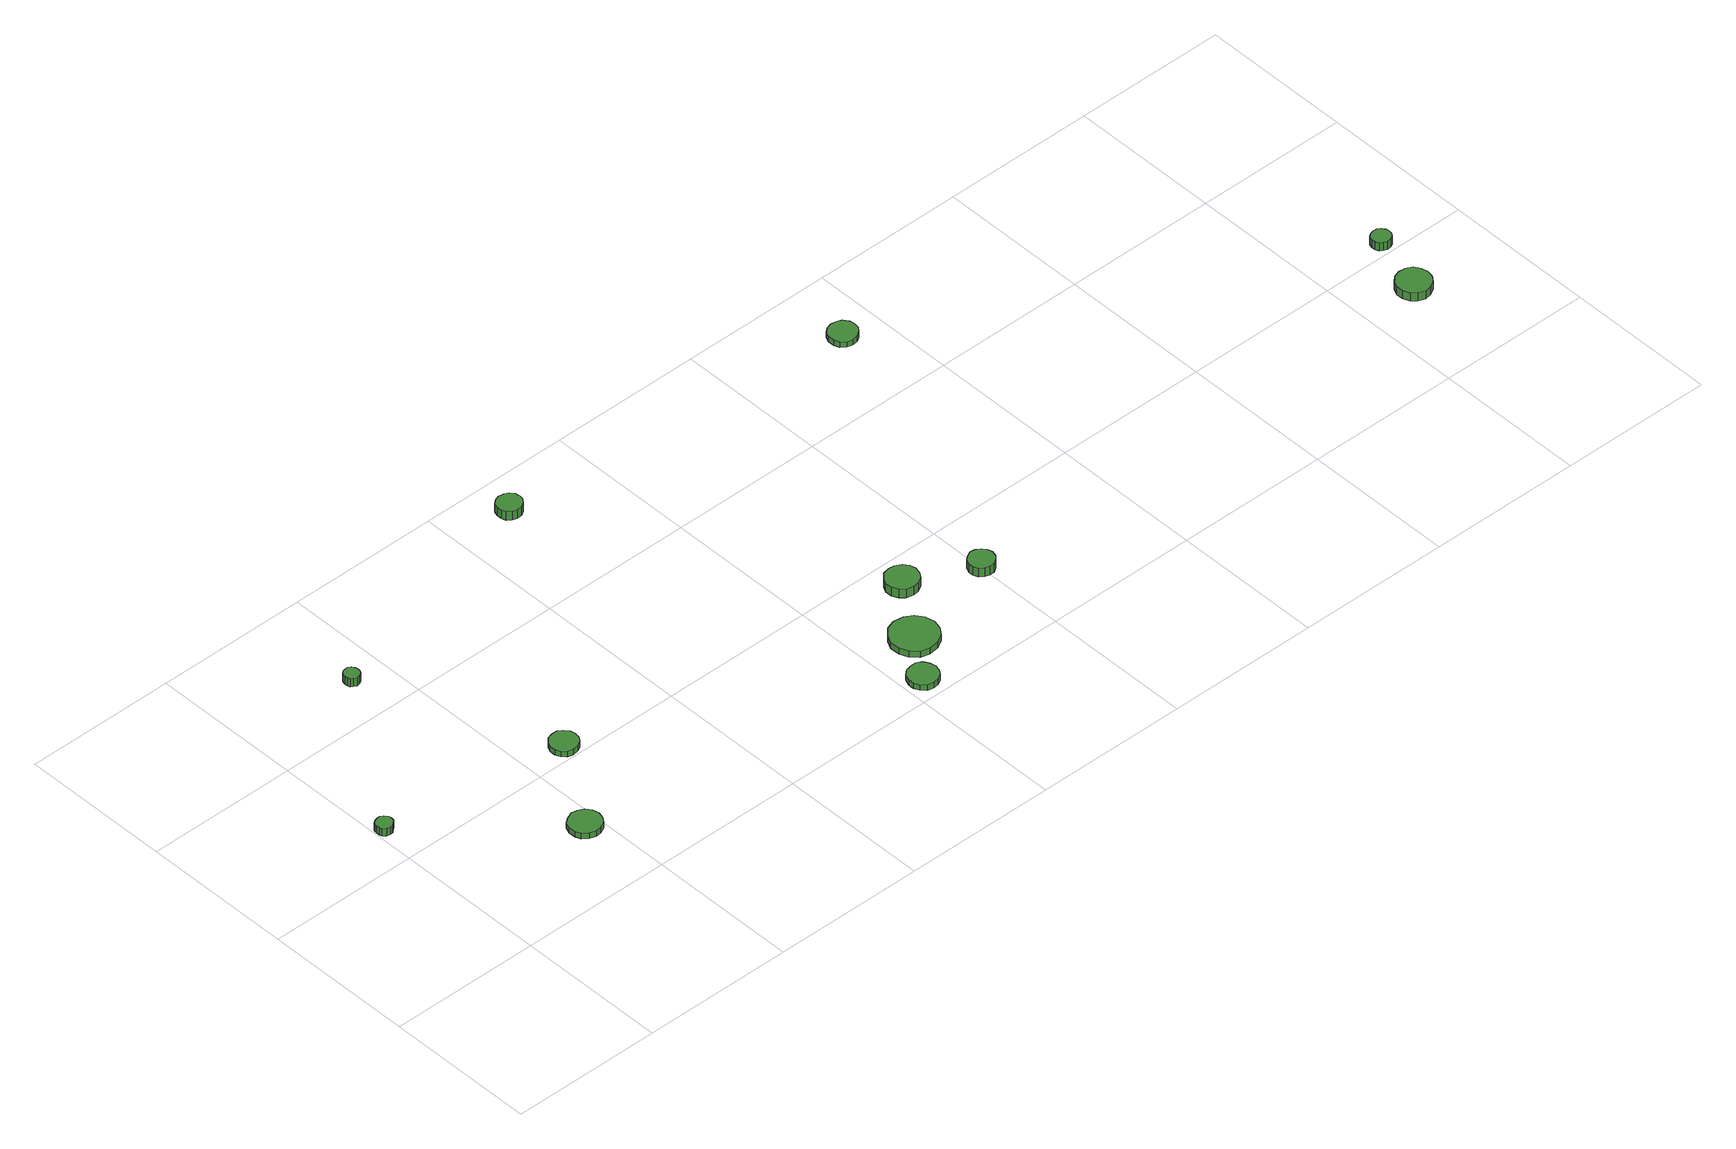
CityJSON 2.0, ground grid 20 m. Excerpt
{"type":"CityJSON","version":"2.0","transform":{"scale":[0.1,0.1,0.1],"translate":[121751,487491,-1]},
"CityObjects":{
"tree1":{"type":"SolitaryVegetationObject","attributes":{"function":"something"},"geometry":[{"type":"MultiSurface","lod":"1","boundaries":[[[0,1,2,3,4,5,6,7,8,9,10,11,12,13,14]],[[15,16,17,18,19,20,21,22,23,24,25,26,27,28,29]],[[0,29,28,1]],[[1,28,27,2]],[[2,27,26,3]],[[3,26,25,4]],[[4,25,24,5]],[[5,24,23,6]],[[6,23,22,7]],[[7,22,21,8]],[[8,21,20,9]],[[9,20,19,10]],[[10,19,18,11]],[[11,18,17,12]],[[12,17,16,13]],[[13,16,15,14]],[[14,15,29,0]]]}]},
"tree2":{"type":"SolitaryVegetationObject","attributes":{"function":"something"},"geometry":[{"type":"MultiSurface","lod":"1","boundaries":[[[30,31,32,33,34,35,36,37,38,39,40,41,42,43,44]],[[45,46,47,48,49,50,51,52,53,54,55,56,57,58,59]],[[30,59,58,31]],[[31,58,57,32]],[[32,57,56,33]],[[33,56,55,34]],[[34,55,54,35]],[[35,54,53,36]],[[36,53,52,37]],[[37,52,51,38]],[[38,51,50,39]],[[39,50,49,40]],[[40,49,48,41]],[[41,48,47,42]],[[42,47,46,43]],[[43,46,45,44]],[[44,45,59,30]]]}]},
"tree3":{"type":"SolitaryVegetationObject","attributes":{"function":"something"},"geometry":[{"type":"MultiSurface","lod":"1","boundaries":[[[60,61,62,63,64,65,66,67,68,69,70,71,72,73,74]],[[75,76,77,78,79,80,81,82,83,84,85,86,87,88,89]],[[60,89,88,61]],[[61,88,87,62]],[[62,87,86,63]],[[63,86,85,64]],[[64,85,84,65]],[[65,84,83,66]],[[66,83,82,67]],[[67,82,81,68]],[[68,81,80,69]],[[69,80,79,70]],[[70,79,78,71]],[[71,78,77,72]],[[72,77,76,73]],[[73,76,75,74]],[[74,75,89,60]]]}]},
"tree4":{"type":"SolitaryVegetationObject","attributes":{"function":"something"},"geometry":[{"type":"MultiSurface","lod":"1","boundaries":[[[90,91,92,93,94,95,96,97,98,99,100,101,102,103,104]],[[105,106,107,108,109,110,111,112,113,114,115,116,117,118,119]],[[90,119,118,91]],[[91,118,117,92]],[[92,117,116,93]],[[93,116,115,94]],[[94,115,114,95]],[[95,114,113,96]],[[96,113,112,97]],[[97,112,111,98]],[[98,111,110,99]],[[99,110,109,100]],[[100,109,108,101]],[[101,108,107,102]],[[102,107,106,103]],[[103,106,105,104]],[[104,105,119,90]]]}]},
"tree5":{"type":"SolitaryVegetationObject","attributes":{"function":"something"},"geometry":[{"type":"MultiSurface","lod":"1","boundaries":[[[120,121,122,123,124,125,126,127,128,129,130,131,132,133,134]],[[135,136,137,138,139,140,141,142,143,144,145,146,147,148,149]],[[120,149,148,121]],[[121,148,147,122]],[[122,147,146,123]],[[123,146,145,124]],[[124,145,144,125]],[[125,144,143,126]],[[126,143,142,127]],[[127,142,141,128]],[[128,141,140,129]],[[129,140,139,130]],[[130,139,138,131]],[[131,138,137,132]],[[132,137,136,133]],[[133,136,135,134]],[[134,135,149,120]]]}]},
"tree6":{"type":"SolitaryVegetationObject","attributes":{"function":"something"},"geometry":[{"type":"MultiSurface","lod":"1","boundaries":[[[150,151,152,153,154,155,156,157,158,159,160,161,162,163,164]],[[165,166,167,168,169,170,171,172,173,174,175,176,177,178,179]],[[150,179,178,151]],[[151,178,177,152]],[[152,177,176,153]],[[153,176,175,154]],[[154,175,174,155]],[[155,174,173,156]],[[156,173,172,157]],[[157,172,171,158]],[[158,171,170,159]],[[159,170,169,160]],[[160,169,168,161]],[[161,168,167,162]],[[162,167,166,163]],[[163,166,165,164]],[[164,165,179,150]]]}]},
"tree7":{"type":"SolitaryVegetationObject","attributes":{"function":"something"},"geometry":[{"type":"MultiSurface","lod":"1","boundaries":[[[180,181,182,183,184,185,186,187,188,189,190,191,192,193,194]],[[195,196,197,198,199,200,201,202,203,204,205,206,207,208,209]],[[180,209,208,181]],[[181,208,207,182]],[[182,207,206,183]],[[183,206,205,184]],[[184,205,204,185]],[[185,204,203,186]],[[186,203,202,187]],[[187,202,201,188]],[[188,201,200,189]],[[189,200,199,190]],[[190,199,198,191]],[[191,198,197,192]],[[192,197,196,193]],[[193,196,195,194]],[[194,195,209,180]]]}]},
"tree8":{"type":"SolitaryVegetationObject","attributes":{"function":"something"},"geometry":[{"type":"MultiSurface","lod":"1","boundaries":[[[210,211,212,213,214,215,216,217,218,219,220,221,222,223,224]],[[225,226,227,228,229,230,231,232,233,234,235,236,237,238,239]],[[210,239,238,211]],[[211,238,237,212]],[[212,237,236,213]],[[213,236,235,214]],[[214,235,234,215]],[[215,234,233,216]],[[216,233,232,217]],[[217,232,231,218]],[[218,231,230,219]],[[219,230,229,220]],[[220,229,228,221]],[[221,228,227,222]],[[222,227,226,223]],[[223,226,225,224]],[[224,225,239,210]]]}]},
"tree9":{"type":"SolitaryVegetationObject","attributes":{"function":"something"},"geometry":[{"type":"MultiSurface","lod":"1","boundaries":[[[240,241,242,243,244,245,246,247,248,249,250,251,252,253,254]],[[255,256,257,258,259,260,261,262,263,264,265,266,267,268,269]],[[240,269,268,241]],[[241,268,267,242]],[[242,267,266,243]],[[243,266,265,244]],[[244,265,264,245]],[[245,264,263,246]],[[246,263,262,247]],[[247,262,261,248]],[[248,261,260,249]],[[249,260,259,250]],[[250,259,258,251]],[[251,258,257,252]],[[252,257,256,253]],[[253,256,255,254]],[[254,255,269,240]]]}]},
"tree10":{"type":"SolitaryVegetationObject","attributes":{"function":"something"},"geometry":[{"type":"MultiSurface","lod":"1","boundaries":[[[270,271,272,273,274,275,276,277,278,279,280,281,282,283,284]],[[285,286,287,288,289,290,291,292,293,294,295,296,297,298,299]],[[270,299,298,271]],[[271,298,297,272]],[[272,297,296,273]],[[273,296,295,274]],[[274,295,294,275]],[[275,294,293,276]],[[276,293,292,277]],[[277,292,291,278]],[[278,291,290,279]],[[279,290,289,280]],[[280,289,288,281]],[[281,288,287,282]],[[282,287,286,283]],[[283,286,285,284]],[[284,285,299,270]]]}]},
"tree11":{"type":"SolitaryVegetationObject","attributes":{"function":"something"},"geometry":[{"type":"MultiSurface","lod":"1","boundaries":[[[300,301,302,303,304,305,306,307,308,309,310,311,312,313,314]],[[315,316,317,318,319,320,321,322,323,324,325,326,327,328,329]],[[300,329,328,301]],[[301,328,327,302]],[[302,327,326,303]],[[303,326,325,304]],[[304,325,324,305]],[[305,324,323,306]],[[306,323,322,307]],[[307,322,321,308]],[[308,321,320,309]],[[309,320,319,310]],[[310,319,318,311]],[[311,318,317,312]],[[312,317,316,313]],[[313,316,315,314]],[[314,315,329,300]]]}]},
"tree12":{"type":"SolitaryVegetationObject","attributes":{"function":"something"},"geometry":[{"type":"MultiSurface","lod":"1","boundaries":[[[330,331,332,333,334,335,336,337,338,339,340,341,342,343,344]],[[345,346,347,348,349,350,351,352,353,354,355,356,357,358,359]],[[330,359,358,331]],[[331,358,357,332]],[[332,357,356,333]],[[333,356,355,334]],[[334,355,354,335]],[[335,354,353,336]],[[336,353,352,337]],[[337,352,351,338]],[[338,351,350,339]],[[339,350,349,340]],[[340,349,348,341]],[[341,348,347,342]],[[342,347,346,343]],[[343,346,345,344]],[[344,345,359,330]]]}]}
},
"vertices":[
[23,254,18],[22,258,18],[19,262,18],[15,264,18],[11,264,18],[7,263,18],[3,260,18],[2,256,18],[2,251,18],[3,247,18],[7,244,18],[11,243,18],[15,243,18],[19,246,18],[22,249,18],[22,249,7],[19,246,7],[15,243,7],[11,243,7],[7,244,7],[3,247,7],[2,251,7],[2,256,7],[3,260,7],[7,263,7],[11,264,7],[15,264,7],[19,262,7],[22,258,7],[23,254,7],
[201,104,15],[199,113,15],[194,120,15],[186,124,15],[178,125,15],[170,122,15],[163,117,15],[160,109,15],[160,100,15],[163,92,15],[170,87,15],[178,84,15],[186,85,15],[194,89,15],[199,96,15],[199,96,7],[194,89,7],[186,85,7],[178,84,7],[170,87,7],[163,92,7],[160,100,7],[160,109,7],[163,117,7],[170,122,7],[178,125,7],[186,124,7],[194,120,7],[199,113,7],[201,104,7],
[160,456,25],[159,460,25],[157,464,25],[153,466,25],[149,466,25],[145,465,25],[142,462,25],[141,458,25],[141,454,25],[142,450,25],[145,448,25],[149,446,25],[153,447,25],[157,449,25],[159,452,25],[159,452,13],[157,449,13],[153,447,13],[149,446,13],[145,448,13],[142,450,13],[141,454,13],[141,458,13],[142,462,13],[145,465,13],[149,466,13],[153,466,13],[157,464,13],[159,460,13],[160,456,13],
[272,220,15],[271,227,15],[266,233,15],[260,237,15],[252,237,15],[245,235,15],[240,230,15],[237,223,15],[237,216,15],[240,209,15],[245,204,15],[252,202,15],[260,203,15],[266,206,15],[271,212,15],[271,212,7],[266,206,7],[260,203,7],[252,202,7],[245,204,7],[240,209,7],[237,216,7],[237,223,7],[240,230,7],[245,235,7],[252,237,7],[260,237,7],[266,233,7],[271,227,7],[272,220,7],
[645,29,15],[643,37,15],[639,44,15],[632,48,15],[624,48,15],[616,46,15],[610,41,15],[607,33,15],[607,25,15],[610,18,15],[616,12,15],[624,10,15],[632,11,15],[639,15,15],[643,21,15],[643,21,7],[639,15,7],[632,11,7],[624,10,7],[616,12,7],[610,18,7],[607,25,7],[607,33,7],[610,41,7],[616,46,7],[624,48,7],[632,48,7],[639,44,7],[643,37,7],[645,29,7],
[489,545,26],[488,552,26],[484,557,26],[478,560,26],[471,561,26],[465,559,26],[460,555,26],[458,549,26],[458,542,26],[460,536,26],[465,532,26],[471,530,26],[478,530,26],[484,534,26],[488,539,26],[488,539,13],[484,534,13],[478,530,13],[471,530,13],[465,532,13],[460,536,13],[458,542,13],[458,549,13],[460,555,13],[465,559,13],[471,561,13],[478,560,13],[484,557,13],[488,552,13],[489,545,13],
[694,84,16],[691,97,16],[684,107,16],[673,113,16],[660,115,16],[648,111,16],[639,102,16],[634,91,16],[634,78,16],[639,67,16],[648,58,16],[660,54,16],[673,56,16],[684,62,16],[691,72,16],[691,72,7],[684,62,7],[673,56,7],[660,54,7],[648,58,7],[639,67,7],[634,78,7],[634,91,7],[639,102,7],[648,111,7],[660,115,7],[673,113,7],[684,107,7],[691,97,7],[694,84,7],
[734,158,23],[732,166,23],[727,173,23],[719,177,23],[711,178,23],[702,176,23],[696,170,23],[692,162,23],[692,153,23],[696,145,23],[702,139,23],[711,137,23],[719,138,23],[727,142,23],[732,149,23],[732,149,10],[727,142,10],[719,138,10],[711,137,10],[702,139,10],[696,145,10],[692,153,10],[692,162,10],[696,170,10],[702,176,10],[711,178,10],[719,177,10],[727,173,10],[732,166,10],[734,158,10],
[814,118,25],[812,125,25],[808,130,25],[802,134,25],[795,135,25],[789,132,25],[784,128,25],[781,122,25],[781,115,25],[784,108,25],[789,104,25],[795,102,25],[802,102,25],[808,106,25],[812,111,25],[812,111,12],[808,106,12],[802,102,12],[795,102,12],[789,104,12],[784,108,12],[781,115,12],[781,122,12],[784,128,12],[789,132,12],[795,135,12],[802,134,12],[808,130,12],[812,125,12],[814,118,12],
[969,512,14],[968,519,14],[963,526,14],[957,529,14],[949,530,14],[942,528,14],[936,523,14],[933,516,14],[933,508,14],[936,501,14],[942,496,14],[949,494,14],[957,495,14],[963,499,14],[968,505,14],[968,505,6],[963,499,6],[957,495,6],[949,494,6],[942,496,6],[936,501,6],[933,508,6],[933,516,6],[936,523,6],[942,528,6],[949,530,6],[957,529,6],[963,526,6],[968,519,6],[969,512,6],
[1489,130,27],[1487,139,27],[1482,147,27],[1474,151,27],[1465,152,27],[1456,149,27],[1450,143,27],[1446,135,27],[1446,126,27],[1450,117,27],[1456,111,27],[1465,108,27],[1474,109,27],[1482,114,27],[1487,121,27],[1487,121,15],[1482,114,15],[1474,109,15],[1465,108,15],[1456,111,15],[1450,117,15],[1446,126,15],[1446,135,15],[1450,143,15],[1456,149,15],[1465,152,15],[1474,151,15],[1482,147,15],[1487,139,15],[1489,130,15],
[1505,211,25],[1504,216,25],[1501,220,25],[1497,223,25],[1492,223,25],[1487,222,25],[1483,219,25],[1481,214,25],[1481,209,25],[1483,204,25],[1487,201,25],[1492,199,25],[1497,200,25],[1501,202,25],[1504,206,25],[1504,206,13],[1501,202,13],[1497,200,13],[1492,199,13],[1487,201,13],[1483,204,13],[1481,209,13],[1481,214,13],[1483,219,13],[1487,222,13],[1492,223,13],[1497,223,13],[1501,220,13],[1504,216,13],[1505,211,13]
]}
